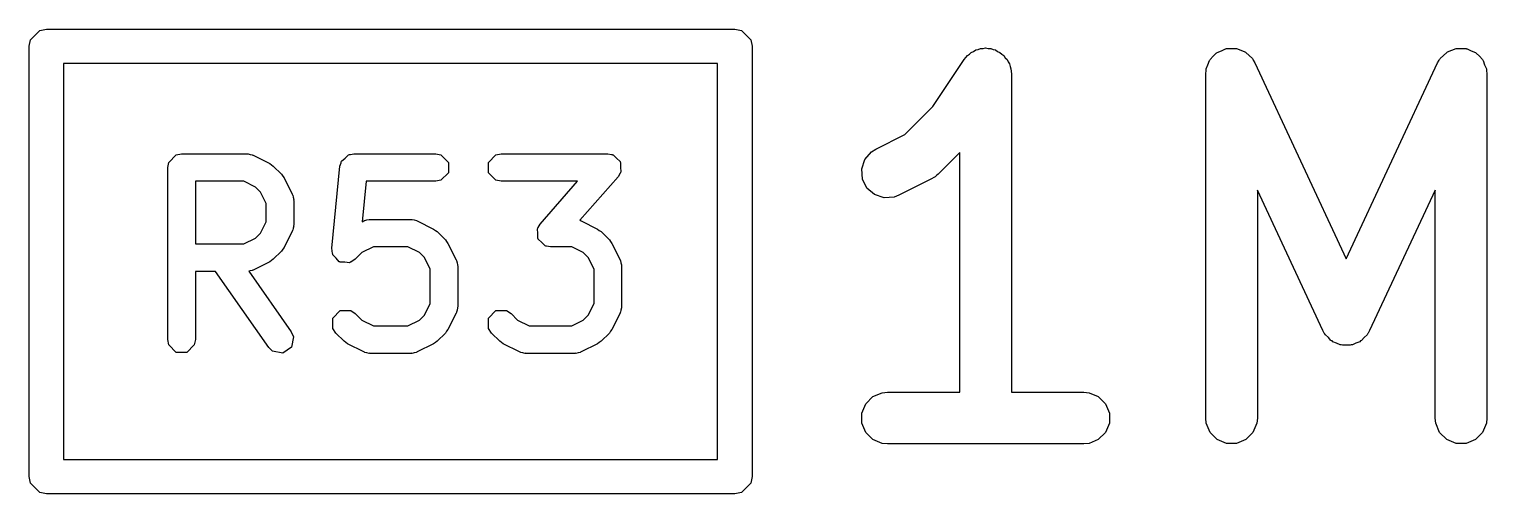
# Model space of a CAD drawing. Extents: x 1.56 to 6.49, y -4.6 to -1.37.
# Drawn here: x 2.998 to 3.1647, y -3.2628 to -3.2096 of the extents above; entities that cross this region are included whole.
import ezdxf

# ---------------------------------------------------------------- set-up
doc = ezdxf.new("R2010")
doc.units = 0
doc.header["$MEASUREMENT"] = 0
doc.layers.add('BLACK', color=7, linetype='CONTINUOUS')

msp = doc.modelspace()

# ---------------------------------------------------------------- linework, layer by layer
at = {"layer": 'BLACK', "linetype": 'CONTINUOUS'}
for p, q in [((2.99803, -3.21161), (2.99818, -3.21086)), ((2.99818, -3.21086), (2.99925, -3.2098)), ((2.99925, -3.2098), (3, -3.20965)), ((3, -3.20965), (3.07874, -3.20965)), ((3.07874, -3.20965), (3.07949, -3.2098)), ((3.07949, -3.2098), (3.08056, -3.21086)), ((3.08056, -3.21086), (3.08071, -3.21161)), ((2.99803, -3.26083), (2.99803, -3.21161)), ((3.08071, -3.21161), (3.08071, -3.26083)), ((3.10533, -3.21267), (3.10558, -3.21251)), ((3.10558, -3.21251), (3.10578, -3.2123)), ((3.10578, -3.2123), (3.10605, -3.21219)), ((3.10605, -3.21219), (3.10629, -3.21203)), ((3.10629, -3.21203), (3.10658, -3.21197)), ((3.10658, -3.21197), (3.10685, -3.21186)), ((3.10685, -3.21186), (3.10714, -3.21186)), ((3.10714, -3.21186), (3.10742, -3.2118)), ((3.10742, -3.2118), (3.10771, -3.21186)), ((3.10771, -3.21186), (3.108, -3.21186)), ((3.108, -3.21186), (3.10827, -3.21197)), ((3.10827, -3.21197), (3.10855, -3.21203)), ((3.10855, -3.21203), (3.10879, -3.21219)), ((3.10879, -3.21219), (3.10906, -3.2123)), ((3.10906, -3.2123), (3.10927, -3.21251)), ((3.10927, -3.21251), (3.10951, -3.21267)), ((3.13345, -3.21275), (3.1338, -3.21238)), ((3.1338, -3.21238), (3.13386, -3.21235)), ((3.13386, -3.21235), (3.13391, -3.2123)), ((3.13391, -3.2123), (3.13438, -3.21211)), ((3.13438, -3.21211), (3.13484, -3.21189)), ((3.13484, -3.21189), (3.13491, -3.21189)), ((3.13491, -3.21189), (3.13497, -3.21186)), ((3.13497, -3.21186), (3.13548, -3.21186)), ((3.13548, -3.21186), (3.13599, -3.21184)), ((3.13599, -3.21184), (3.13606, -3.21186)), ((3.13606, -3.21186), (3.13612, -3.21186)), ((3.13612, -3.21186), (3.1366, -3.21206)), ((3.1366, -3.21206), (3.13708, -3.21223)), ((3.13708, -3.21223), (3.13713, -3.21228)), ((3.13713, -3.21228), (3.13719, -3.2123)), ((3.13719, -3.2123), (3.13755, -3.21266)), ((3.15979, -3.21266), (3.16015, -3.2123)), ((3.16015, -3.2123), (3.16021, -3.21228)), ((3.16021, -3.21228), (3.16026, -3.21223)), ((3.16026, -3.21223), (3.16074, -3.21206)), ((3.16074, -3.21206), (3.16122, -3.21186)), ((3.16122, -3.21186), (3.16128, -3.21186)), ((3.16128, -3.21186), (3.16134, -3.21184)), ((3.16134, -3.21184), (3.16186, -3.21186)), ((3.16186, -3.21186), (3.16237, -3.21186)), ((3.16237, -3.21186), (3.16243, -3.21189)), ((3.16243, -3.21189), (3.16249, -3.21189)), ((3.16249, -3.21189), (3.16296, -3.21211)), ((3.16296, -3.21211), (3.16343, -3.2123)), ((3.16343, -3.2123), (3.16348, -3.21235)), ((3.16348, -3.21235), (3.16354, -3.21238)), ((3.16354, -3.21238), (3.16389, -3.21275)), ((3.00197, -3.21358), (3.00197, -3.25886)), ((3.07677, -3.21358), (3.00197, -3.21358)), ((3.07677, -3.25886), (3.07677, -3.21358)), ((3.10138, -3.2185), (3.10497, -3.21312)), ((3.10497, -3.21311), (3.10533, -3.21267)), ((3.10497, -3.21312), (3.10497, -3.21311)), ((3.10497, -3.21312), (3.10497, -3.21312)), ((3.10497, -3.21312), (3.10497, -3.21312)), ((3.10951, -3.21267), (3.10967, -3.21291)), ((3.10967, -3.21291), (3.10988, -3.21312)), ((3.10988, -3.21312), (3.10999, -3.21338)), ((3.10999, -3.21338), (3.11015, -3.21362)), ((3.11015, -3.21362), (3.11021, -3.21391)), ((3.11021, -3.21391), (3.11032, -3.21418)), ((3.11032, -3.21418), (3.11038, -3.21475)), ((3.13264, -3.21427), (3.13265, -3.21418)), ((3.13265, -3.21418), (3.13285, -3.21371)), ((3.13285, -3.21371), (3.13302, -3.21323)), ((3.13302, -3.21323), (3.13307, -3.21318)), ((3.13307, -3.21318), (3.13309, -3.21312)), ((3.13309, -3.21312), (3.13345, -3.21275)), ((3.13755, -3.21266), (3.13793, -3.21301)), ((3.13793, -3.21301), (3.13797, -3.21309)), ((3.13797, -3.21309), (3.138, -3.21312)), ((3.138, -3.21312), (3.13803, -3.21318)), ((3.13803, -3.21318), (3.13822, -3.21351)), ((3.13822, -3.21351), (3.14867, -3.2359)), ((3.14867, -3.2359), (3.15912, -3.21351)), ((3.15912, -3.21351), (3.15931, -3.21318)), ((3.15931, -3.21318), (3.15934, -3.21312)), ((3.15934, -3.21312), (3.15937, -3.21309)), ((3.15937, -3.21309), (3.15941, -3.21301)), ((3.15941, -3.21301), (3.15979, -3.21266)), ((3.16389, -3.21275), (3.16425, -3.21312)), ((3.16425, -3.21312), (3.16427, -3.21318)), ((3.16427, -3.21318), (3.16432, -3.21323)), ((3.16432, -3.21323), (3.16449, -3.21371)), ((3.16449, -3.21371), (3.16469, -3.21418)), ((3.16469, -3.21418), (3.1647, -3.21427)), ((3.11038, -3.21475), (3.11038, -3.21475)), ((3.11038, -3.21475), (3.11038, -3.21475)), ((3.11038, -3.21475), (3.11038, -3.21476)), ((3.11038, -3.21476), (3.11038, -3.25117)), ((3.13259, -3.21476), (3.13263, -3.21438)), ((3.13259, -3.25413), (3.13259, -3.21476)), ((3.13263, -3.21431), (3.13264, -3.21427)), ((3.13263, -3.21438), (3.13263, -3.21431)), ((3.1647, -3.21427), (3.16471, -3.21431)), ((3.16471, -3.21431), (3.16471, -3.21438)), ((3.16471, -3.21438), (3.16474, -3.21476)), ((3.16474, -3.21476), (3.16474, -3.25413)), ((3.09818, -3.2217), (3.10138, -3.2185)), ((3.09485, -3.22336), (3.09818, -3.2217)), ((3.01401, -3.22488), (3.01486, -3.22402)), ((3.01486, -3.22402), (3.01547, -3.2239)), ((3.01547, -3.2239), (3.02297, -3.2239)), ((3.02297, -3.2239), (3.02304, -3.22392)), ((3.02304, -3.22392), (3.02308, -3.22391)), ((3.02308, -3.22391), (3.02332, -3.22397)), ((3.02332, -3.22397), (3.02357, -3.22402)), ((3.02357, -3.22402), (3.02359, -3.22405)), ((3.02359, -3.22405), (3.02367, -3.22407)), ((3.02367, -3.22407), (3.02554, -3.22501)), ((3.03417, -3.2244), (3.03455, -3.22402)), ((3.03455, -3.22402), (3.03466, -3.224)), ((3.03466, -3.224), (3.0347, -3.22397)), ((3.0347, -3.22397), (3.03477, -3.22398)), ((3.03477, -3.22398), (3.03515, -3.2239)), ((3.03515, -3.2239), (3.04453, -3.2239)), ((3.04453, -3.2239), (3.04513, -3.22402)), ((3.04513, -3.22402), (3.04598, -3.22488)), ((3.05057, -3.22488), (3.05142, -3.22402)), ((3.05142, -3.22402), (3.05202, -3.2239)), ((3.05202, -3.2239), (3.06421, -3.2239)), ((3.06421, -3.2239), (3.06465, -3.22399)), ((3.06465, -3.22399), (3.06472, -3.22399)), ((3.06472, -3.22399), (3.06474, -3.22401)), ((3.06474, -3.22401), (3.06481, -3.22402)), ((3.06481, -3.22402), (3.0652, -3.22442)), ((3.09361, -3.22454), (3.09437, -3.22367)), ((3.09437, -3.22367), (3.09485, -3.22336)), ((3.10447, -3.22376), (3.10201, -3.22622)), ((3.10447, -3.25117), (3.10447, -3.22376)), ((3.01389, -3.22548), (3.01401, -3.22488)), ((3.01389, -3.24516), (3.01389, -3.22548)), ((3.02554, -3.22501), (3.02574, -3.22516)), ((3.02574, -3.22516), (3.02595, -3.2253)), ((3.02595, -3.2253), (3.02689, -3.22624)), ((3.03265, -3.2347), (3.03358, -3.22532)), ((3.03358, -3.22532), (3.0337, -3.22495)), ((3.0337, -3.22488), (3.03373, -3.22484)), ((3.0337, -3.22495), (3.0337, -3.22488)), ((3.03373, -3.22484), (3.03376, -3.22473)), ((3.03376, -3.22473), (3.03417, -3.2244)), ((3.04598, -3.22488), (3.04598, -3.22608)), ((3.05057, -3.22608), (3.05057, -3.22488)), ((3.0652, -3.22442), (3.06562, -3.22478)), ((3.06562, -3.22478), (3.06563, -3.22484)), ((3.06563, -3.22484), (3.06567, -3.22488)), ((3.06567, -3.22488), (3.06567, -3.22543)), ((3.06567, -3.22543), (3.0657, -3.22598)), ((3.09325, -3.22564), (3.09361, -3.22454)), ((3.09333, -3.22679), (3.09325, -3.22564)), ((3.02259, -3.22705), (3.01704, -3.22705)), ((3.01704, -3.22705), (3.01704, -3.23421)), ((3.02391, -3.22771), (3.02259, -3.22705)), ((3.02689, -3.22624), (3.02703, -3.22645)), ((3.02703, -3.22645), (3.02719, -3.22665)), ((3.02719, -3.22665), (3.02812, -3.22852)), ((3.03658, -3.22705), (3.03612, -3.23167)), ((3.04453, -3.22705), (3.03658, -3.22705)), ((3.04513, -3.22693), (3.04453, -3.22705)), ((3.04598, -3.22608), (3.04513, -3.22693)), ((3.05142, -3.22693), (3.05057, -3.22608)), ((3.05202, -3.22705), (3.05142, -3.22693)), ((3.06074, -3.22705), (3.05202, -3.22705)), ((3.05646, -3.23194), (3.06074, -3.22705)), ((3.0654, -3.22652), (3.06102, -3.23151)), ((3.06562, -3.22613), (3.0654, -3.22652)), ((3.06567, -3.22608), (3.06562, -3.22613)), ((3.0657, -3.22598), (3.06567, -3.22605)), ((3.06567, -3.22605), (3.06567, -3.22608)), ((3.09384, -3.22782), (3.09333, -3.22679)), ((3.10125, -3.22677), (3.0975, -3.22865)), ((3.10149, -3.22662), (3.10125, -3.22677)), ((3.10157, -3.22659), (3.10149, -3.22662)), ((3.10165, -3.22652), (3.10157, -3.22659)), ((3.10174, -3.22646), (3.10165, -3.22652)), ((3.10179, -3.2264), (3.10174, -3.22646)), ((3.10201, -3.22622), (3.10179, -3.2264)), ((3.02448, -3.22829), (3.02391, -3.22771)), ((3.02514, -3.2296), (3.02448, -3.22829)), ((3.02812, -3.22852), (3.02814, -3.2286)), ((3.02814, -3.2286), (3.02817, -3.22863)), ((3.02817, -3.22863), (3.02822, -3.22887)), ((3.02822, -3.22887), (3.02829, -3.22912)), ((3.02829, -3.22912), (3.02827, -3.22915)), ((3.02827, -3.22915), (3.02829, -3.22923)), ((3.02829, -3.22923), (3.02829, -3.23204)), ((3.09471, -3.22857), (3.09384, -3.22782)), ((3.09581, -3.22893), (3.09471, -3.22857)), ((3.09696, -3.22885), (3.09581, -3.22893)), ((3.0975, -3.22865), (3.09696, -3.22885)), ((3.14599, -3.24413), (3.1385, -3.22807)), ((3.1385, -3.22807), (3.1385, -3.25413)), ((3.15884, -3.22807), (3.15134, -3.24413)), ((3.15884, -3.25413), (3.15884, -3.22807)), ((3.02514, -3.23167), (3.02514, -3.2296)), ((3.02448, -3.23298), (3.02514, -3.23167)), ((3.02822, -3.2324), (3.02817, -3.23264)), ((3.02829, -3.23215), (3.02822, -3.2324)), ((3.02829, -3.23204), (3.02827, -3.23212)), ((3.02827, -3.23212), (3.02829, -3.23215)), ((3.03612, -3.23167), (3.03632, -3.23157)), ((3.03632, -3.23157), (3.0364, -3.23155)), ((3.0364, -3.23155), (3.03642, -3.23152)), ((3.03642, -3.23152), (3.03667, -3.23147)), ((3.03667, -3.23147), (3.03691, -3.23141)), ((3.03691, -3.23141), (3.03695, -3.23142)), ((3.03695, -3.23142), (3.03703, -3.2314)), ((3.03703, -3.2314), (3.04171, -3.2314)), ((3.04171, -3.2314), (3.04179, -3.23142)), ((3.04179, -3.23142), (3.04183, -3.23141)), ((3.04183, -3.23141), (3.04207, -3.23147)), ((3.04207, -3.23147), (3.04232, -3.23152)), ((3.04232, -3.23152), (3.04234, -3.23155)), ((3.04234, -3.23155), (3.04242, -3.23157)), ((3.04242, -3.23157), (3.04429, -3.23251)), ((3.04429, -3.23251), (3.04449, -3.23266)), ((3.05616, -3.23247), (3.05619, -3.23241)), ((3.05619, -3.23303), (3.05616, -3.23247)), ((3.05619, -3.23237), (3.05624, -3.23233)), ((3.05619, -3.23241), (3.05619, -3.23237)), ((3.05624, -3.23233), (3.05646, -3.23194)), ((3.06102, -3.23151), (3.06106, -3.23152)), ((3.06106, -3.23152), (3.06109, -3.23155)), ((3.06109, -3.23155), (3.06117, -3.23157)), ((3.06117, -3.23157), (3.06304, -3.23251)), ((3.06304, -3.23251), (3.06324, -3.23266)), ((3.01704, -3.23421), (3.02259, -3.23421)), ((3.02259, -3.23421), (3.02391, -3.23356)), ((3.02391, -3.23356), (3.02448, -3.23298)), ((3.02812, -3.23274), (3.02719, -3.23462)), ((3.02814, -3.23267), (3.02812, -3.23274)), ((3.02817, -3.23264), (3.02814, -3.23267)), ((3.04449, -3.23266), (3.0447, -3.2328)), ((3.0447, -3.2328), (3.04564, -3.23374)), ((3.04564, -3.23374), (3.04578, -3.23395)), ((3.04578, -3.23395), (3.04593, -3.23415)), ((3.04593, -3.23415), (3.04687, -3.23602)), ((3.05619, -3.23358), (3.05619, -3.23303)), ((3.05623, -3.23362), (3.05619, -3.23358)), ((3.05624, -3.23368), (3.05623, -3.23362)), ((3.05665, -3.23404), (3.05624, -3.23368)), ((3.05705, -3.23443), (3.05665, -3.23404)), ((3.06324, -3.23266), (3.06345, -3.2328)), ((3.06345, -3.2328), (3.06439, -3.23374)), ((3.06439, -3.23374), (3.06453, -3.23395)), ((3.06453, -3.23395), (3.06468, -3.23415)), ((3.06468, -3.23415), (3.06562, -3.23602)), ((3.02689, -3.23503), (3.02595, -3.23597)), ((3.02703, -3.23482), (3.02689, -3.23503)), ((3.02719, -3.23462), (3.02703, -3.23482)), ((3.03271, -3.23531), (3.03265, -3.2347)), ((3.03276, -3.23537), (3.03271, -3.23531)), ((3.03276, -3.23545), (3.03276, -3.23537)), ((3.03313, -3.23583), (3.03276, -3.23545)), ((3.03347, -3.23624), (3.03313, -3.23583)), ((3.03608, -3.23521), (3.03533, -3.23597)), ((3.0374, -3.23455), (3.03608, -3.23521)), ((3.04134, -3.23455), (3.0374, -3.23455)), ((3.04266, -3.23521), (3.04134, -3.23455)), ((3.04323, -3.23578), (3.04266, -3.23521)), ((3.04389, -3.2371), (3.04323, -3.23578)), ((3.05712, -3.23445), (3.05705, -3.23443)), ((3.05714, -3.23447), (3.05712, -3.23445)), ((3.05721, -3.23446), (3.05714, -3.23447)), ((3.05765, -3.23455), (3.05721, -3.23446)), ((3.06009, -3.23455), (3.05765, -3.23455)), ((3.0614, -3.23521), (3.06009, -3.23455)), ((3.06198, -3.23578), (3.0614, -3.23521)), ((3.06264, -3.2371), (3.06198, -3.23578)), ((3.01933, -3.23736), (3.01704, -3.23736)), ((3.01704, -3.23736), (3.01704, -3.24516)), ((3.02543, -3.24607), (3.01933, -3.23736)), ((3.02332, -3.23729), (3.02316, -3.23734)), ((3.02316, -3.23734), (3.02801, -3.24426)), ((3.02357, -3.23724), (3.02332, -3.23729)), ((3.02359, -3.23722), (3.02357, -3.23724)), ((3.02367, -3.2372), (3.02359, -3.23722)), ((3.02554, -3.23626), (3.02367, -3.2372)), ((3.02574, -3.23611), (3.02554, -3.23626)), ((3.02595, -3.23597), (3.02574, -3.23611)), ((3.03355, -3.23625), (3.03347, -3.23624)), ((3.03361, -3.23631), (3.03355, -3.23625)), ((3.03414, -3.23631), (3.03361, -3.23631)), ((3.03467, -3.23636), (3.03414, -3.23631)), ((3.03473, -3.23631), (3.03467, -3.23636)), ((3.03482, -3.23631), (3.03473, -3.23631)), ((3.03533, -3.23597), (3.03482, -3.23631)), ((3.04389, -3.24104), (3.04389, -3.2371)), ((3.04687, -3.23602), (3.04689, -3.2361)), ((3.04689, -3.2361), (3.04692, -3.23612)), ((3.04692, -3.23612), (3.04697, -3.23637)), ((3.04697, -3.23637), (3.04703, -3.23662)), ((3.04703, -3.23662), (3.04702, -3.23665)), ((3.04702, -3.23665), (3.04704, -3.23673)), ((3.04704, -3.23673), (3.04704, -3.24141)), ((3.06264, -3.24104), (3.06264, -3.2371)), ((3.06562, -3.23602), (3.06564, -3.2361)), ((3.06564, -3.2361), (3.06567, -3.23612)), ((3.06567, -3.23612), (3.06571, -3.23637)), ((3.06571, -3.23637), (3.06578, -3.23662)), ((3.06578, -3.23662), (3.06577, -3.23665)), ((3.06577, -3.23665), (3.06579, -3.23673)), ((3.06579, -3.23673), (3.06579, -3.24141)), ((3.03276, -3.24269), (3.03361, -3.24183)), ((3.03361, -3.24183), (3.03482, -3.24183)), ((3.03482, -3.24183), (3.03533, -3.24218)), ((3.03533, -3.24218), (3.03608, -3.24293)), ((3.04266, -3.24293), (3.04323, -3.24236)), ((3.04323, -3.24236), (3.04389, -3.24104)), ((3.04687, -3.24212), (3.04593, -3.24399)), ((3.04689, -3.24204), (3.04687, -3.24212)), ((3.04692, -3.24202), (3.04689, -3.24204)), ((3.04697, -3.24177), (3.04692, -3.24202)), ((3.04703, -3.24153), (3.04697, -3.24177)), ((3.04704, -3.24141), (3.04702, -3.24149)), ((3.04702, -3.24149), (3.04703, -3.24153)), ((3.05057, -3.24269), (3.05142, -3.24183)), ((3.05142, -3.24183), (3.05263, -3.24183)), ((3.05263, -3.24183), (3.05314, -3.24218)), ((3.05314, -3.24218), (3.05389, -3.24293)), ((3.0614, -3.24293), (3.06198, -3.24236)), ((3.06198, -3.24236), (3.06264, -3.24104)), ((3.06562, -3.24212), (3.06468, -3.24399)), ((3.06564, -3.24204), (3.06562, -3.24212)), ((3.06567, -3.24202), (3.06564, -3.24204)), ((3.06571, -3.24177), (3.06567, -3.24202)), ((3.06578, -3.24153), (3.06571, -3.24177)), ((3.06579, -3.24141), (3.06577, -3.24149)), ((3.06577, -3.24149), (3.06578, -3.24153)), ((3.03276, -3.24389), (3.03276, -3.24269)), ((3.0331, -3.2444), (3.03276, -3.24389)), ((3.03608, -3.24293), (3.0374, -3.24359)), ((3.0374, -3.24359), (3.04134, -3.24359)), ((3.04134, -3.24359), (3.04266, -3.24293)), ((3.04578, -3.24419), (3.04564, -3.2444)), ((3.04593, -3.24399), (3.04578, -3.24419)), ((3.05057, -3.24389), (3.05057, -3.24269)), ((3.05091, -3.2444), (3.05057, -3.24389)), ((3.05389, -3.24293), (3.05521, -3.24359)), ((3.05521, -3.24359), (3.06009, -3.24359)), ((3.06009, -3.24359), (3.0614, -3.24293)), ((3.06453, -3.24419), (3.06439, -3.2444)), ((3.06468, -3.24399), (3.06453, -3.24419)), ((3.14612, -3.24434), (3.14599, -3.24413)), ((3.15134, -3.24413), (3.15122, -3.24434)), ((3.01401, -3.24577), (3.01389, -3.24516)), ((3.01486, -3.24662), (3.01401, -3.24577)), ((3.01692, -3.24577), (3.01607, -3.24662)), ((3.01704, -3.24516), (3.01692, -3.24577)), ((3.02801, -3.24426), (3.02825, -3.24482)), ((3.02825, -3.24482), (3.02804, -3.24601)), ((3.03404, -3.24534), (3.0331, -3.2444)), ((3.03425, -3.24548), (3.03404, -3.24534)), ((3.03445, -3.24563), (3.03425, -3.24548)), ((3.03632, -3.24657), (3.03445, -3.24563)), ((3.04429, -3.24563), (3.04242, -3.24657)), ((3.04449, -3.24548), (3.04429, -3.24563)), ((3.0447, -3.24534), (3.04449, -3.24548)), ((3.04564, -3.2444), (3.0447, -3.24534)), ((3.05185, -3.24534), (3.05091, -3.2444)), ((3.05206, -3.24548), (3.05185, -3.24534)), ((3.05226, -3.24563), (3.05206, -3.24548)), ((3.05413, -3.24657), (3.05226, -3.24563)), ((3.06304, -3.24563), (3.06117, -3.24657)), ((3.06324, -3.24548), (3.06304, -3.24563)), ((3.06345, -3.24534), (3.06324, -3.24548)), ((3.06439, -3.2444), (3.06345, -3.24534)), ((3.14614, -3.24441), (3.14612, -3.24434)), ((3.14619, -3.24446), (3.14614, -3.24441)), ((3.14629, -3.24462), (3.14619, -3.24446)), ((3.14662, -3.24493), (3.14629, -3.24462)), ((3.14692, -3.24526), (3.14662, -3.24493)), ((3.14704, -3.24531), (3.14692, -3.24526)), ((3.14714, -3.2454), (3.14704, -3.24531)), ((3.14756, -3.24556), (3.14714, -3.2454)), ((3.14797, -3.24575), (3.14756, -3.24556)), ((3.1481, -3.24575), (3.14797, -3.24575)), ((3.14822, -3.2458), (3.1481, -3.24575)), ((3.14867, -3.24578), (3.14822, -3.2458)), ((3.14912, -3.2458), (3.14867, -3.24578)), ((3.14924, -3.24575), (3.14912, -3.2458)), ((3.14937, -3.24575), (3.14924, -3.24575)), ((3.14978, -3.24556), (3.14937, -3.24575)), ((3.1502, -3.2454), (3.14978, -3.24556)), ((3.1503, -3.24531), (3.1502, -3.2454)), ((3.15042, -3.24526), (3.1503, -3.24531)), ((3.15072, -3.24493), (3.15042, -3.24526)), ((3.15105, -3.24462), (3.15072, -3.24493)), ((3.15115, -3.24446), (3.15105, -3.24462)), ((3.15119, -3.24441), (3.15115, -3.24446)), ((3.15122, -3.24434), (3.15119, -3.24441)), ((3.01607, -3.24662), (3.01486, -3.24662)), ((3.02587, -3.24649), (3.02543, -3.24607)), ((3.02706, -3.2467), (3.02587, -3.24649)), ((3.02804, -3.24601), (3.02706, -3.2467)), ((3.0364, -3.24659), (3.03632, -3.24657)), ((3.03642, -3.24662), (3.0364, -3.24659)), ((3.03667, -3.24667), (3.03642, -3.24662)), ((3.03691, -3.24673), (3.03667, -3.24667)), ((3.03695, -3.24672), (3.03691, -3.24673)), ((3.03703, -3.24674), (3.03695, -3.24672)), ((3.04171, -3.24674), (3.03703, -3.24674)), ((3.04179, -3.24672), (3.04171, -3.24674)), ((3.04183, -3.24673), (3.04179, -3.24672)), ((3.04207, -3.24667), (3.04183, -3.24673)), ((3.04232, -3.24662), (3.04207, -3.24667)), ((3.04234, -3.24659), (3.04232, -3.24662)), ((3.04242, -3.24657), (3.04234, -3.24659)), ((3.05421, -3.24659), (3.05413, -3.24657)), ((3.05423, -3.24662), (3.05421, -3.24659)), ((3.05448, -3.24667), (3.05423, -3.24662)), ((3.05473, -3.24673), (3.05448, -3.24667)), ((3.05476, -3.24672), (3.05473, -3.24673)), ((3.05484, -3.24674), (3.05476, -3.24672)), ((3.06046, -3.24674), (3.05484, -3.24674)), ((3.06054, -3.24672), (3.06046, -3.24674)), ((3.06057, -3.24673), (3.06054, -3.24672)), ((3.06082, -3.24667), (3.06057, -3.24673)), ((3.06106, -3.24662), (3.06082, -3.24667)), ((3.06109, -3.24659), (3.06106, -3.24662)), ((3.06117, -3.24657), (3.06109, -3.24659)), ((3.09328, -3.25355), (3.09372, -3.25249)), ((3.09372, -3.25249), (3.09454, -3.25167)), ((3.09454, -3.25167), (3.0956, -3.25123)), ((3.0956, -3.25123), (3.09618, -3.25117)), ((3.09618, -3.25117), (3.10447, -3.25117)), ((3.11038, -3.25117), (3.11867, -3.25117)), ((3.11867, -3.25117), (3.11925, -3.25123)), ((3.11925, -3.25123), (3.12031, -3.25167)), ((3.12031, -3.25167), (3.12113, -3.25249)), ((3.12113, -3.25249), (3.12157, -3.25355)), ((3.09328, -3.2547), (3.09328, -3.25355)), ((3.12157, -3.25355), (3.12157, -3.2547)), ((3.13265, -3.2547), (3.13259, -3.25413)), ((3.1385, -3.25413), (3.13844, -3.2547)), ((3.1589, -3.2547), (3.15884, -3.25413)), ((3.16474, -3.25413), (3.16469, -3.2547)), ((3.09372, -3.25577), (3.09328, -3.2547)), ((3.09454, -3.25658), (3.09372, -3.25577)), ((3.12113, -3.25577), (3.12031, -3.25658)), ((3.12157, -3.2547), (3.12113, -3.25577)), ((3.13309, -3.25577), (3.13265, -3.2547)), ((3.13391, -3.25658), (3.13309, -3.25577)), ((3.138, -3.25577), (3.13719, -3.25658)), ((3.13844, -3.2547), (3.138, -3.25577)), ((3.15934, -3.25577), (3.1589, -3.2547)), ((3.16015, -3.25658), (3.15934, -3.25577)), ((3.16425, -3.25577), (3.16343, -3.25658)), ((3.16469, -3.2547), (3.16425, -3.25577)), ((3.0956, -3.25702), (3.09454, -3.25658)), ((3.09618, -3.25708), (3.0956, -3.25702)), ((3.11867, -3.25708), (3.09618, -3.25708)), ((3.11925, -3.25702), (3.11867, -3.25708)), ((3.12031, -3.25658), (3.11925, -3.25702)), ((3.13497, -3.25702), (3.13391, -3.25658)), ((3.13612, -3.25702), (3.13497, -3.25702)), ((3.13719, -3.25658), (3.13612, -3.25702)), ((3.16122, -3.25702), (3.16015, -3.25658)), ((3.16237, -3.25702), (3.16122, -3.25702)), ((3.16343, -3.25658), (3.16237, -3.25702)), ((3.00197, -3.25886), (3.07677, -3.25886)), ((2.99818, -3.26158), (2.99803, -3.26083)), ((3.08071, -3.26083), (3.08056, -3.26158)), ((2.99925, -3.26265), (2.99818, -3.26158)), ((3.08056, -3.26158), (3.07949, -3.26265)), ((3, -3.2628), (2.99925, -3.26265)), ((3.07874, -3.2628), (3, -3.2628)), ((3.07949, -3.26265), (3.07874, -3.2628))]:
    msp.add_line(p, q, dxfattribs=at)

doc.saveas('drawing.dxf')
